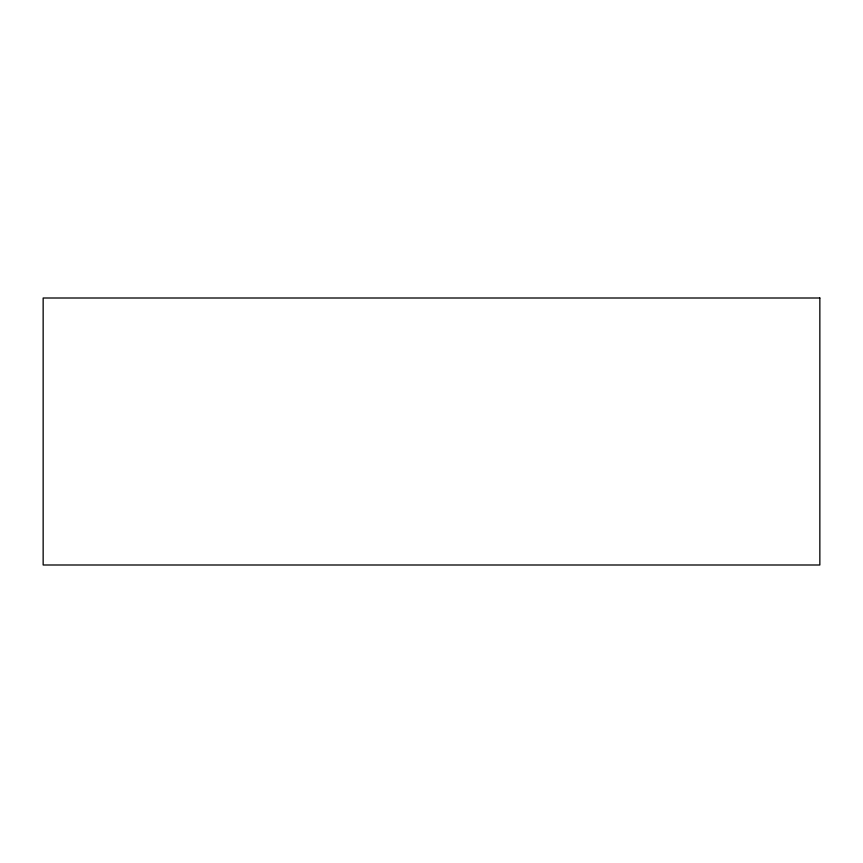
<?xml version="1.0" encoding="UTF-8"?>
<svg xmlns="http://www.w3.org/2000/svg" width="863" height="863" viewBox="0 0 863 863"><rect width="100%" height="100%" fill="white"/><g stroke="black" fill="none" stroke-linecap="round" stroke-linejoin="round"><path stroke-width="1.29" d="M819.85 298.005L43.15 298.005L43.15 564.995L819.85 564.995L819.85 298.005"/></g></svg>
